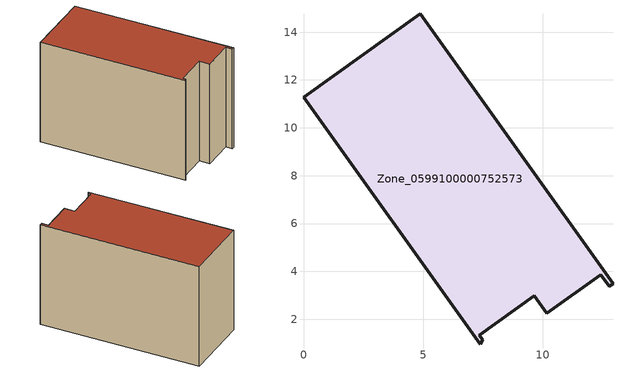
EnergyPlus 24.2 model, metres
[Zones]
Zone_0599100000752573
 floor ground (C_G): 0,11.28 4.87,14.76 12.94,3.49 12.78,3.37 12.43,3.87 10.16,2.25 9.65,2.97 7.35,1.33 7.49,1.14 7.38,0.96 z0
 wall outside (C_F): 4.87,14.76 0,11.28 7.38,0.96 7.49,1.14 7.35,1.33 9.65,2.97 10.16,2.25 12.43,3.87 12.78,3.37 12.94,3.49 4.87,14.76 z0:9.13
 roof outside (C_R): 7.38,0.96 7.49,1.14 7.35,1.33 9.65,2.97 10.16,2.25 12.43,3.87 12.78,3.37 12.94,3.49 4.87,14.76 0,11.28 z9.13
[BUILDING]
Pand.0599100000752573: North Axis=0; Terrain=City; Loads Convergence Tolerance Value=0.04; Temperature Convergence Tolerance Value=0.4; Solar Distribution=FullExterior; Maximum Number of Warmup Days=25; Minimum Number of Warmup Days=1
[Site:Location]
Rotterdam.The.Hague.AP_ZH_NLD Design_Conditions: Latitude=51.96; Longitude=4.45; Time Zone=1; Elevation=-4.5
[SITE:GROUNDTEMPERATURE:BUILDINGSURFACE]
18, 18, 18, 18, 18, 18, 18, 18, 18, 18, 18, 18
[MATERIAL] Thermal Absorptance=0.9; Solar Absorptance=0.7; Visible Absorptance=0.7
Name | Roughness | Thickness | Conductivity | Density | Specific Heat
G.TI.2006-2014 | MediumSmooth | 0.15 | 0.06 | 540 | 1210
F.TI.2006-2014 | Rough | 0.3 | 0.12 | 1920 | 840
R.TI.2006-2014 | MediumRough | 0.2 | 0.08 | 1500 | 1000
[CONSTRUCTION]
C_G: G.TI.2006-2014
C_F: F.TI.2006-2014
C_R: R.TI.2006-2014
[ZONE]
Zone_0599100000752573: Type=1; Multiplier=1; Ceiling Height=Autocalculate; Volume=Autocalculate; Floor Area=autocalculate; Part of Total Floor Area=Yes
[ZONEINFILTRATION:DESIGNFLOWRATE]
Infil_Zone_0599100000752573: Zone or ZoneList or Space or SpaceList=Zone_0599100000752573; Schedule=AlwaysOn; Design Flow Rate Calculation Method=Flow/Area; Flow Rate per Floor Area=0.0015; Constant Term Coefficient=1; Temperature Term Coefficient=0; Velocity Term Coefficient=0; Velocity Squared Term Coefficient=0
[HVACTEMPLATE:ZONE:IDEALLOADSAIRSYSTEM]
Zone_0599100000752573: Maximum Heating Supply Air Temperature=50; Minimum Cooling Supply Air Temperature=13; Maximum Heating Supply Air Humidity Ratio=0.0156; Minimum Cooling Supply Air Humidity Ratio=0.0077; Heating Limit=NoLimit; Cooling Limit=NoLimit; Dehumidification Control Type=ConstantSensibleHeatRatio; Cooling Sensible Heat Ratio=0.7; Dehumidification Setpoint=60; Humidification Control Type=None; Humidification Setpoint=30; Outdoor Air Method=None; Outdoor Air Flow Rate per Person=0.00944; Outdoor Air Flow Rate per Zone Floor Area=0; Outdoor Air Flow Rate per Zone=0; Demand Controlled Ventilation Type=None; Outdoor Air Economizer Type=NoEconomizer; Heat Recovery Type=None; Sensible Heat Recovery Effectiveness=0.7; Latent Heat Recovery Effectiveness=0.65
[ZONECONTROL:THERMOSTAT]
ThermostatControl_Zone_0599100000752573: Zone or ZoneList=Zone_0599100000752573; Control Type Schedule=DualSetpointControlType; Control 1=Thermostat_Zone_0599100000752573; Temperature Difference Between Cutout And Setpoint=0
[THERMOSTATSETPOINT:DUALSETPOINT]
Thermostat_Zone_0599100000752573: Heating Setpoint Temperature Schedule=HeatingSetpoint_Zone_0599100000752573; Cooling Setpoint Temperature Schedule=CoolingSetpoint_Zone_0599100000752573
[SCHEDULE:COMPACT]
HeatingSetpoint_Zone_0599100000752573: Through: 12/31, For: AllDays, Until: 24:00, 21
CoolingSetpoint_Zone_0599100000752573: Through: 12/31, For: AllDays, Until: 24:00, 24
DualSetpointControlType: Through: 12/31, For: AllDays, Until: 24:00, 4
AlwaysOn: Through: 12/31, For: AllDays, Until: 24:00, 1
